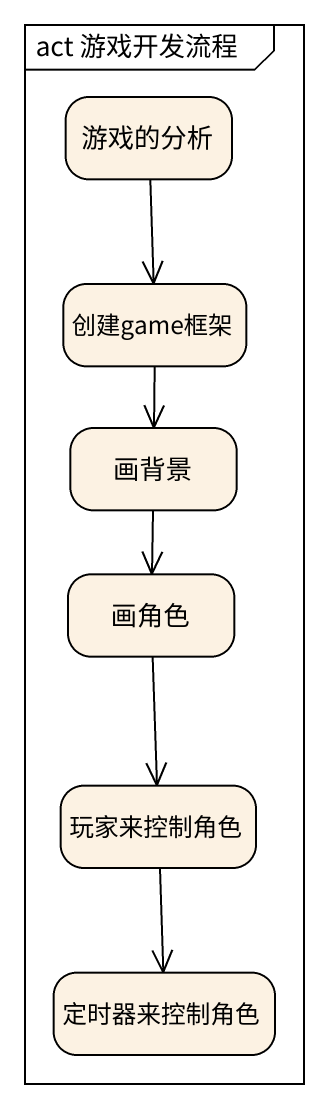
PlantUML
@startuml
mainframe act 游戏开发流程
hide empty description
state 游戏的分析
state 创建game框架
state 画背景
state 画角色
state 玩家来控制角色
state 定时器来控制角色
游戏的分析 --> 创建game框架
创建game框架 --> 画背景
画背景 --> 画角色
画角色 --> 玩家来控制角色
玩家来控制角色 --> 定时器来控制角色
@enduml
